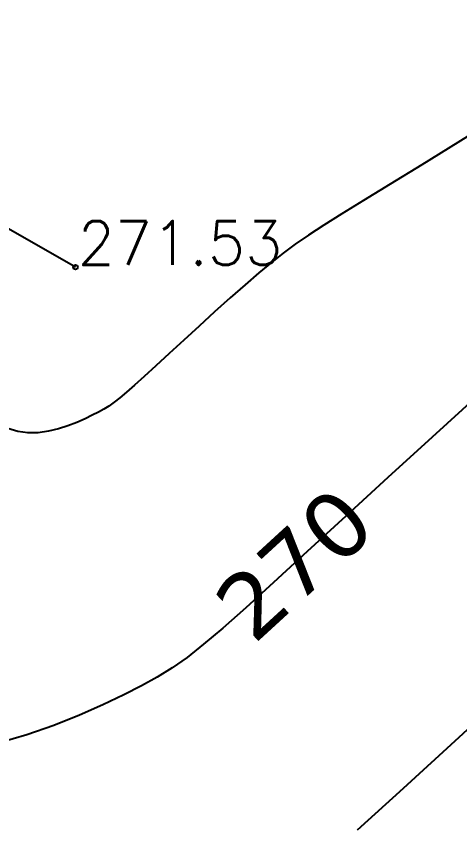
# Model space of a CAD drawing. Extents: x 524954 to 526204, y 9523489 to 9524010.
# Drawn here: x 525213.54 to 525223.66, y 9523684.92 to 9523703.47 of the extents above; entities that cross this region are included whole.
import ezdxf
from ezdxf.enums import TextEntityAlignment as Align

# ---------------------------------------------------------------- set-up
doc = ezdxf.new("R2010")
doc.units = 0
doc.header["$PDMODE"] = 33
doc.header["$PDSIZE"] = 0.1
for name, color, linetype in [('Cloture', 7, 'Continuous'), ('CN_01_00', 3, 'Continuous'), ('CN_10_00', 1, 'Continuous'), ('Cotation Courbes de niveau', 7, 'Continuous'), ('TopoAlt', 3, 'Continuous'), ('TOPOJIS', 7, 'Continuous')]:
    doc.layers.add(name, color=color, linetype=linetype)
doc.styles.add('Simplex 1.0', font='Simplex.shx', dxfattribs={"width": 0.99, "height": 1})
doc.styles.add('Verdana 1.0', font='verdana.ttf', dxfattribs={"width": 0.99, "height": 1})
doc.linetypes.add('LIMITE1', pattern='A,6.35,-2.54,[133,ltypeshp.shx,S=2.54,R=0,X=-2.54,Y=0],-2.54,25.4', length=36.83)

# ---------------------------------------------------------------- blocks, each defined once
blk = doc.blocks.new('TCPOINT M')
at = {"color": 0}
blk.add_point((0, 0), dxfattribs=at)
at = {"layer": 'TopoAlt', "style": 'Simplex 1.0', "width": 0.99}
blk.add_attdef('ALT', (0.15, 0.15), '', height=1, dxfattribs=at)

msp = doc.modelspace()

# ---------------------------------------------------------------- linework, layer by layer
at = {"layer": 'Cloture', "linetype": 'LIMITE1', "ltscale": 0.1, "flags": 128}
msp.add_lwpolyline([(525214.892, 9523697.749), (525206.84, 9523702.347), (525207.543, 9523706.164), (525210.801, 9523716.757), (525212.086, 9523718.273), (525222.437, 9523726.793), (525228.28, 9523713.414)], dxfattribs=at)
at = {"layer": 'CN_01_00', "flags": 128}
for points, elevation in [([(525224.517, 9523701.152), (525223.614, 9523700.59), (525222.79, 9523700.083), (525222.068, 9523699.642), (525221.465, 9523699.273), (525220.967, 9523698.966), (525220.554, 9523698.706), (525220.207, 9523698.48), (525219.906, 9523698.272), (525219.63, 9523698.069), (525219.359, 9523697.856), (525219.073, 9523697.619), (525218.759, 9523697.347), (525218.419, 9523697.047), (525218.066, 9523696.731), (525217.71, 9523696.407), (525217.36, 9523696.088), (525217.028, 9523695.783), (525216.724, 9523695.503), (525216.458, 9523695.26), (525216.237, 9523695.06), (525216.056, 9523694.899), (525215.905, 9523694.771), (525215.774, 9523694.668), (525215.655, 9523694.584), (525215.538, 9523694.511), (525215.414, 9523694.443), (525215.273, 9523694.372), (525215.109, 9523694.293), (525214.923, 9523694.211), (525214.719, 9523694.132), (525214.502, 9523694.062), (525214.275, 9523694.008), (525214.042, 9523693.975), (525213.808, 9523693.971), (525213.577, 9523694.001), (525213.351, 9523694.07)], 271), ([(525225.083, 9523688.358), (525223.635, 9523687.027), (525222.366, 9523685.864), (525221.314, 9523684.91)], 269)]:
    msp.add_lwpolyline(points, dxfattribs=dict(at, elevation=elevation))
at = {"layer": 'CN_10_00', "elevation": 270, "flags": 128}
msp.add_lwpolyline([(525224.055, 9523694.808), (525223.026, 9523693.874), (525222.017, 9523692.952), (525221.058, 9523692.072), (525220.18, 9523691.265), (525219.412, 9523690.562), (525218.775, 9523689.984), (525218.251, 9523689.521), (525217.815, 9523689.151), (525217.438, 9523688.854), (525217.094, 9523688.611), (525216.757, 9523688.401), (525216.398, 9523688.203), (525215.992, 9523687.998), (525215.518, 9523687.771), (525214.983, 9523687.532), (525214.401, 9523687.298), (525213.785, 9523687.085), (525213.148, 9523686.908)], dxfattribs=at)

# ---------------------------------------------------------------- block references
at = {"layer": 'TOPOJIS'}
ref = msp.add_blockref('TCPOINT M', (525214.892, 9523697.749, 271.53), dxfattribs=at)
ref.add_attrib('ALT', '271.53', (525214.942, 9523697.799, 271.53), dxfattribs={"layer": 'TopoAlt', "height": 1, "style": 'Simplex 1.0', "width": 0.99})

# ---------------------------------------------------------------- texts
at = {"layer": 'Cotation Courbes de niveau', "style": 'Verdana 1.0', "width": 0.99}
msp.add_text('270', height=1.5, rotation=42.4884, dxfattribs=at).set_placement((525219.88, 9523690.991, 270), align=Align.MIDDLE_CENTER)

doc.saveas('drawing.dxf')
